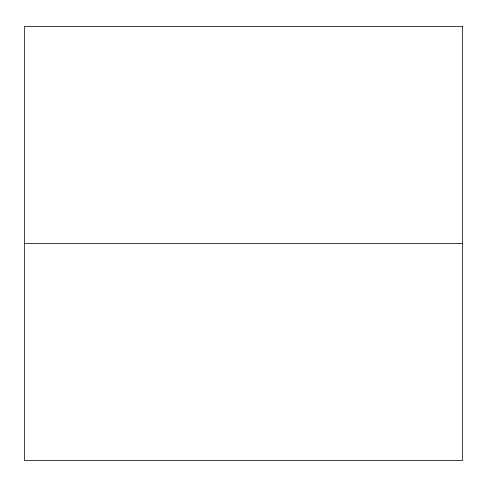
<?xml version="1.0" encoding="UTF-8"?>
<svg xmlns="http://www.w3.org/2000/svg" width="487" height="487" viewBox="0 0 487 487"><rect width="100%" height="100%" fill="white"/><g stroke="black" fill="none" stroke-linecap="round" stroke-linejoin="round"><path stroke-width="0.73" d="M24.35 243.5L462.65 243.5M462.65 26.517L24.35 26.517L24.35 460.483L462.65 460.483L462.65 26.517"/></g></svg>
